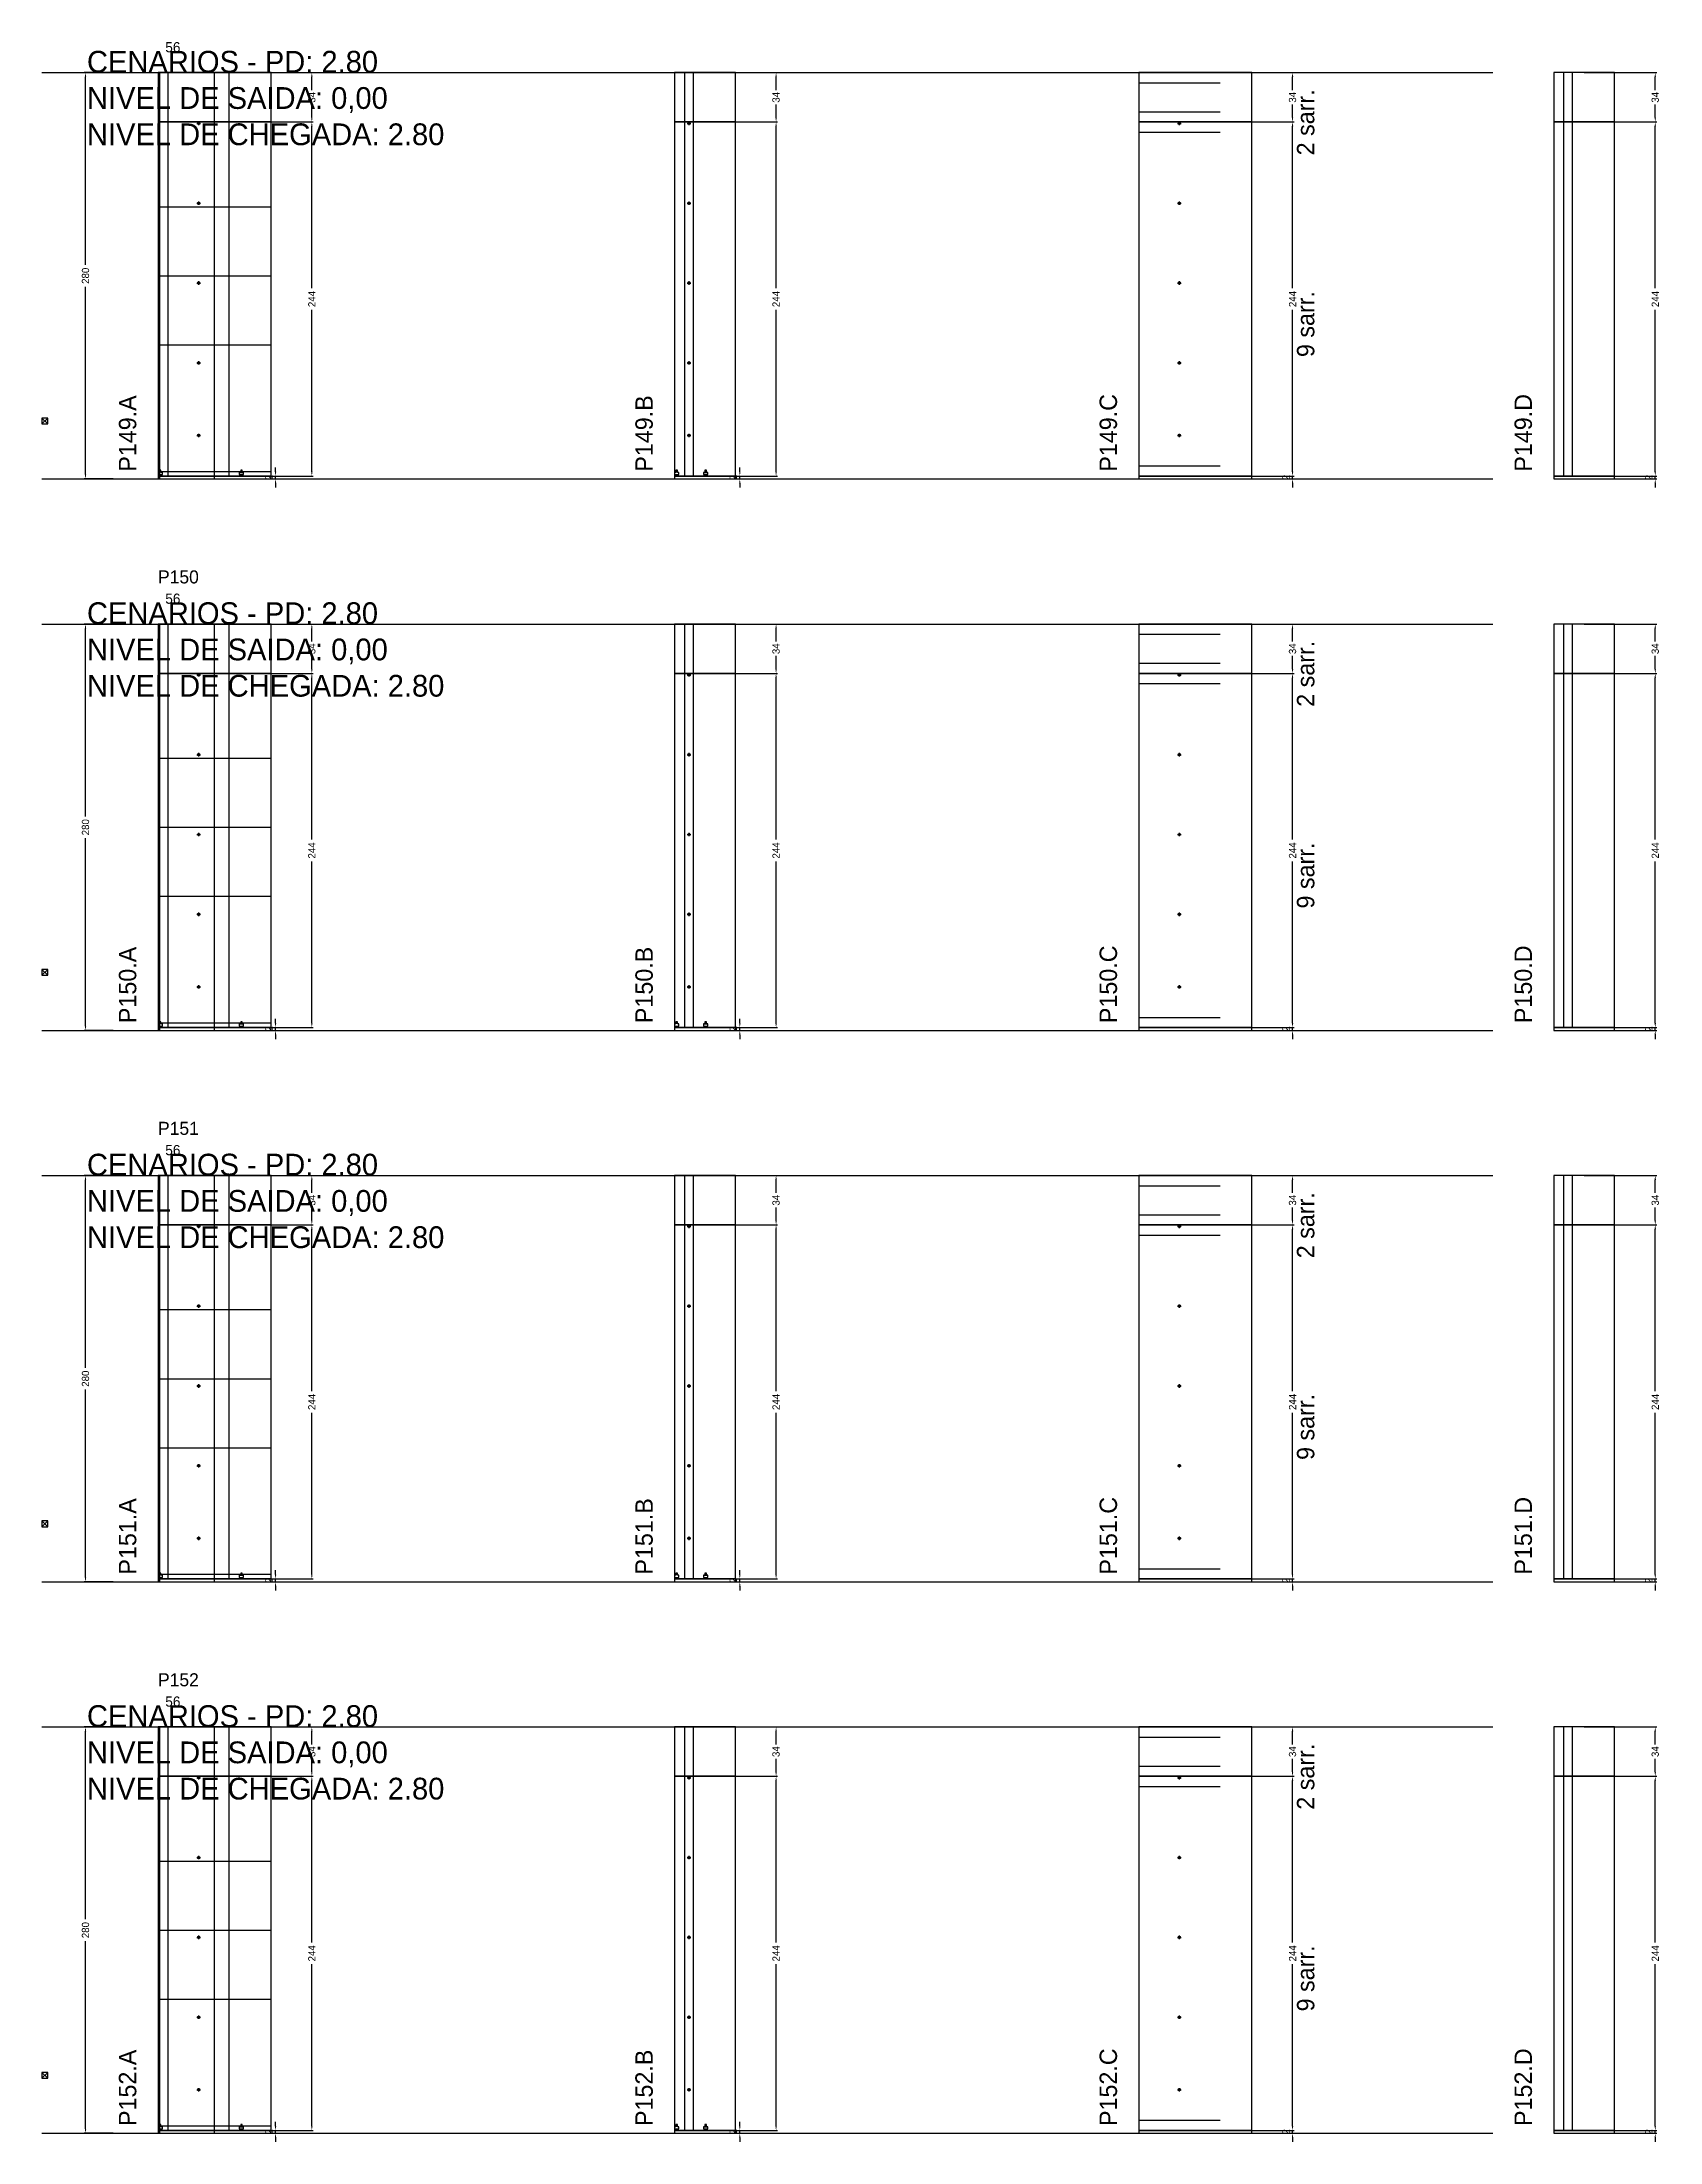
# Model space of a CAD drawing. Header units: centimetres. Extents: x -10500 to 4121, y -45226 to 295.
# Drawn here: x -7000 to -5885, y -38006 to -36559 of the extents above; entities that cross this region are included whole.
import ezdxf

# ---------------------------------------------------------------- set-up
doc = ezdxf.new("R2010")
doc.units = ezdxf.units.CM
doc.linetypes.add('DASHED', pattern=[2, -2])
for name, color, linetype in [('CHAPA', 140, 'Continuous'), ('COTA', 241, 'Continuous'), ('COTAS FURACAO', 16, 'Continuous'), ('Madeira', 30, 'Continuous'), ('MEIO_PONT', 160, 'Continuous'), ('NOMENCLATURA', 7, 'Continuous'), ('Nível', 160, 'Continuous'), ('Painéis', 200, 'Continuous'), ('Perfil Metálico', 150, 'Continuous'), ('SARR_2.2x7', 40, 'Continuous'), ('SARRAFO DE PRESSAO', 200, 'Continuous'), ('texto', 7, 'Continuous'), ('TEXTO_GERAL', 7, 'Continuous')]:
    doc.layers.add(name, color=color, linetype=linetype)
doc.dimstyles.new('PAINEL-NOVA', dxfattribs={"dimtxt": 5, "dimasz": 3, "dimexe": 1, "dimexo": 1, "dimgap": 1, "dimtad": 1, "dimcen": 2.5, "dimazin": 3, "dimtfac": 1, "dimtmove": 0, "dimatfit": 3})

# ---------------------------------------------------------------- blocks, each defined once
blk = doc.blocks.new('_CLOSEDFILLED')
at = {"color": 0, "linetype": 'BYBLOCK'}
blk.add_solid([(-1, 0.16), (0, 0), (-1, -0.16)], dxfattribs=at)
blk = doc.blocks.new('*D2497')
for p, q in [((-6951, -36580), (-6971, -36580)), ((-6970, -36712.5), (-6970, -36583)), ((-6970, -36857), (-6970, -36727.5)), ((-6951, -36860), (-6971, -36860))]:
    blk.add_line(p, q)
at = {"layer": 'Defpoints'}
for p in [(-6950, -36580), (-6970, -36860), (-6950, -36860)]:
    blk.add_point(p, dxfattribs=at)
at = {"layer": 'COTA', "xscale": 3, "yscale": 3}
for p, rotation in [((-6970, -36580), 90), ((-6970, -36860), 270)]:
    blk.add_blockref('_CLOSEDFILLED', p, dxfattribs=dict(at, rotation=rotation))
at = {"layer": 'COTA', "insert": (-6970, -36720), "char_height": 5, "attachment_point": 5, "rotation": 90}
blk.add_mtext('280', dxfattribs=at)
blk = doc.blocks.new('MULDURA')
at = {"layer": 'Paineis'}
for p, q in [((0, 0), (4, 4)), ((4, 0), (0, 4))]:
    blk.add_line(p, q, dxfattribs=at)
blk.add_lwpolyline([(0, 0), (4, 0), (4, 4), (0, 4)], close=True, dxfattribs=at)
blk = doc.blocks.new('*D2499')
for p, q in [((-6863, -36614), (-6813, -36614)), ((-6814, -36728.5), (-6814, -36617)), ((-6814, -36855), (-6814, -36743.5)), ((-6863, -36858), (-6813, -36858))]:
    blk.add_line(p, q)
at = {"layer": 'Defpoints'}
for p in [(-6864, -36614), (-6864, -36858), (-6814, -36858)]:
    blk.add_point(p, dxfattribs=at)
at = {"layer": 'COTA', "xscale": 3, "yscale": 3}
for p, rotation in [((-6814, -36614), 90), ((-6814, -36858), 270)]:
    blk.add_blockref('_CLOSEDFILLED', p, dxfattribs=dict(at, rotation=rotation))
at = {"layer": 'COTA', "insert": (-6814, -36736), "char_height": 5, "attachment_point": 5, "rotation": 90}
blk.add_mtext('244', dxfattribs=at)
blk = doc.blocks.new('*D2500')
for p, q in [((-6863, -36580), (-6813, -36580)), ((-6814, -36592), (-6814, -36583)), ((-6814, -36611), (-6814, -36602)), ((-6863, -36614), (-6813, -36614))]:
    blk.add_line(p, q)
at = {"layer": 'Defpoints'}
for p in [(-6864, -36580), (-6864, -36614), (-6814, -36614)]:
    blk.add_point(p, dxfattribs=at)
at = {"layer": 'COTA', "xscale": 3, "yscale": 3}
for p, rotation in [((-6814, -36580), 90), ((-6814, -36614), 270)]:
    blk.add_blockref('_CLOSEDFILLED', p, dxfattribs=dict(at, rotation=rotation))
at = {"layer": 'COTA', "insert": (-6814, -36597), "char_height": 5, "attachment_point": 5, "rotation": 90}
blk.add_mtext('34', dxfattribs=at)
blk = doc.blocks.new('SLIPTEE')
at = {"layer": 'Paineis'}
blk.add_lwpolyline([(0, 0), (3, 0), (3, 1.5), (2, 1.5), (2, 3), (1, 3), (1, 1.5), (0, 1.5)], close=True, dxfattribs=at)
blk = doc.blocks.new('SLIPTDD')
at = {"layer": 'Paineis'}
blk.add_line((0, 1.5), (3, 1.5), dxfattribs=at)
blk.add_lwpolyline([(0, 0), (3, 0), (3, 1.5), (2, 1.5), (2, 3), (1, 3), (1, 1.5), (0, 1.5)], close=True, dxfattribs=at)
blk = doc.blocks.new('furacao')
at = {"layer": 'COTAS FURACAO'}
for p, q in [((-1.2, 0), (1.2, 0)), ((0, -1.2), (0, 1.2))]:
    blk.add_line(p, q, dxfattribs=at)
blk.add_circle((0, 0), 0.8, dxfattribs=at)
blk = doc.blocks.new('*D2502')
for p, q in [((-6543, -36614), (-6493, -36614)), ((-6494, -36728.5), (-6494, -36617)), ((-6494, -36855), (-6494, -36743.5)), ((-6543, -36858), (-6493, -36858))]:
    blk.add_line(p, q)
at = {"layer": 'Defpoints'}
for p in [(-6544, -36614), (-6544, -36858), (-6494, -36858)]:
    blk.add_point(p, dxfattribs=at)
at = {"layer": 'COTA', "xscale": 3, "yscale": 3}
for p, rotation in [((-6494, -36614), 90), ((-6494, -36858), 270)]:
    blk.add_blockref('_CLOSEDFILLED', p, dxfattribs=dict(at, rotation=rotation))
at = {"layer": 'COTA', "insert": (-6494, -36736), "char_height": 5, "attachment_point": 5, "rotation": 90}
blk.add_mtext('244', dxfattribs=at)
blk = doc.blocks.new('*D2503')
for p, q in [((-6543, -36580), (-6493, -36580)), ((-6494, -36592), (-6494, -36583)), ((-6494, -36611), (-6494, -36602)), ((-6543, -36614), (-6493, -36614))]:
    blk.add_line(p, q)
at = {"layer": 'Defpoints'}
for p in [(-6544, -36580), (-6544, -36614), (-6494, -36614)]:
    blk.add_point(p, dxfattribs=at)
at = {"layer": 'COTA', "xscale": 3, "yscale": 3}
for p, rotation in [((-6494, -36580), 90), ((-6494, -36614), 270)]:
    blk.add_blockref('_CLOSEDFILLED', p, dxfattribs=dict(at, rotation=rotation))
at = {"layer": 'COTA', "insert": (-6494, -36597), "char_height": 5, "attachment_point": 5, "rotation": 90}
blk.add_mtext('34', dxfattribs=at)
blk = doc.blocks.new('*D2505')
for p, q in [((-6187, -36614), (-6137, -36614)), ((-6138, -36728.5), (-6138, -36617)), ((-6138, -36855), (-6138, -36743.5)), ((-6187, -36858), (-6137, -36858))]:
    blk.add_line(p, q)
at = {"layer": 'Defpoints'}
for p in [(-6188, -36614), (-6188, -36858), (-6138, -36858)]:
    blk.add_point(p, dxfattribs=at)
at = {"layer": 'COTA', "xscale": 3, "yscale": 3}
for p, rotation in [((-6138, -36614), 90), ((-6138, -36858), 270)]:
    blk.add_blockref('_CLOSEDFILLED', p, dxfattribs=dict(at, rotation=rotation))
at = {"layer": 'COTA', "insert": (-6138, -36736), "char_height": 5, "attachment_point": 5, "rotation": 90}
blk.add_mtext('244', dxfattribs=at)
blk = doc.blocks.new('*D2506')
for p, q in [((-6187, -36580), (-6137, -36580)), ((-6138, -36592), (-6138, -36583)), ((-6138, -36611), (-6138, -36602)), ((-6187, -36614), (-6137, -36614))]:
    blk.add_line(p, q)
at = {"layer": 'Defpoints'}
for p in [(-6188, -36580), (-6188, -36614), (-6138, -36614)]:
    blk.add_point(p, dxfattribs=at)
at = {"layer": 'COTA', "xscale": 3, "yscale": 3}
for p, rotation in [((-6138, -36580), 90), ((-6138, -36614), 270)]:
    blk.add_blockref('_CLOSEDFILLED', p, dxfattribs=dict(at, rotation=rotation))
at = {"layer": 'COTA', "insert": (-6138, -36597), "char_height": 5, "attachment_point": 5, "rotation": 90}
blk.add_mtext('34', dxfattribs=at)
blk = doc.blocks.new('*D2508')
for p, q in [((-5937, -36614), (-5887, -36614)), ((-5888, -36728.5), (-5888, -36617)), ((-5888, -36855), (-5888, -36743.5)), ((-5937, -36858), (-5887, -36858))]:
    blk.add_line(p, q)
at = {"layer": 'Defpoints'}
for p in [(-5938, -36614), (-5938, -36858), (-5888, -36858)]:
    blk.add_point(p, dxfattribs=at)
at = {"layer": 'COTA', "xscale": 3, "yscale": 3}
for p, rotation in [((-5888, -36614), 90), ((-5888, -36858), 270)]:
    blk.add_blockref('_CLOSEDFILLED', p, dxfattribs=dict(at, rotation=rotation))
at = {"layer": 'COTA', "insert": (-5888, -36736), "char_height": 5, "attachment_point": 5, "rotation": 90}
blk.add_mtext('244', dxfattribs=at)
blk = doc.blocks.new('*D2509')
for p, q in [((-5937, -36580), (-5887, -36580)), ((-5888, -36592), (-5888, -36583)), ((-5888, -36611), (-5888, -36602)), ((-5937, -36614), (-5887, -36614))]:
    blk.add_line(p, q)
at = {"layer": 'Defpoints'}
for p in [(-5938, -36580), (-5938, -36614), (-5888, -36614)]:
    blk.add_point(p, dxfattribs=at)
at = {"layer": 'COTA', "xscale": 3, "yscale": 3}
for p, rotation in [((-5888, -36580), 90), ((-5888, -36614), 270)]:
    blk.add_blockref('_CLOSEDFILLED', p, dxfattribs=dict(at, rotation=rotation))
at = {"layer": 'COTA', "insert": (-5888, -36597), "char_height": 5, "attachment_point": 5, "rotation": 90}
blk.add_mtext('34', dxfattribs=at)
blk = doc.blocks.new('*D2523')
for p, q in [((-6951, -36960), (-6971, -36960)), ((-6970, -37092.5), (-6970, -36963)), ((-6970, -37237), (-6970, -37107.5)), ((-6951, -37240), (-6971, -37240))]:
    blk.add_line(p, q)
at = {"layer": 'Defpoints'}
for p in [(-6950, -36960), (-6970, -37240), (-6950, -37240)]:
    blk.add_point(p, dxfattribs=at)
at = {"layer": 'COTA', "xscale": 3, "yscale": 3}
for p, rotation in [((-6970, -36960), 90), ((-6970, -37240), 270)]:
    blk.add_blockref('_CLOSEDFILLED', p, dxfattribs=dict(at, rotation=rotation))
at = {"layer": 'COTA', "insert": (-6970, -37100), "char_height": 5, "attachment_point": 5, "rotation": 90}
blk.add_mtext('280', dxfattribs=at)
blk = doc.blocks.new('*D2525')
for p, q in [((-6863, -36994), (-6813, -36994)), ((-6814, -37108.5), (-6814, -36997)), ((-6814, -37235), (-6814, -37123.5)), ((-6863, -37238), (-6813, -37238))]:
    blk.add_line(p, q)
at = {"layer": 'Defpoints'}
for p in [(-6864, -36994), (-6864, -37238), (-6814, -37238)]:
    blk.add_point(p, dxfattribs=at)
at = {"layer": 'COTA', "xscale": 3, "yscale": 3}
for p, rotation in [((-6814, -36994), 90), ((-6814, -37238), 270)]:
    blk.add_blockref('_CLOSEDFILLED', p, dxfattribs=dict(at, rotation=rotation))
at = {"layer": 'COTA', "insert": (-6814, -37116), "char_height": 5, "attachment_point": 5, "rotation": 90}
blk.add_mtext('244', dxfattribs=at)
blk = doc.blocks.new('*D2526')
for p, q in [((-6863, -36960), (-6813, -36960)), ((-6814, -36972), (-6814, -36963)), ((-6814, -36991), (-6814, -36982)), ((-6863, -36994), (-6813, -36994))]:
    blk.add_line(p, q)
at = {"layer": 'Defpoints'}
for p in [(-6864, -36960), (-6864, -36994), (-6814, -36994)]:
    blk.add_point(p, dxfattribs=at)
at = {"layer": 'COTA', "xscale": 3, "yscale": 3}
for p, rotation in [((-6814, -36960), 90), ((-6814, -36994), 270)]:
    blk.add_blockref('_CLOSEDFILLED', p, dxfattribs=dict(at, rotation=rotation))
at = {"layer": 'COTA', "insert": (-6814, -36977), "char_height": 5, "attachment_point": 5, "rotation": 90}
blk.add_mtext('34', dxfattribs=at)
blk = doc.blocks.new('*D2528')
for p, q in [((-6543, -36994), (-6493, -36994)), ((-6494, -37108.5), (-6494, -36997)), ((-6494, -37235), (-6494, -37123.5)), ((-6543, -37238), (-6493, -37238))]:
    blk.add_line(p, q)
at = {"layer": 'Defpoints'}
for p in [(-6544, -36994), (-6544, -37238), (-6494, -37238)]:
    blk.add_point(p, dxfattribs=at)
at = {"layer": 'COTA', "xscale": 3, "yscale": 3}
for p, rotation in [((-6494, -36994), 90), ((-6494, -37238), 270)]:
    blk.add_blockref('_CLOSEDFILLED', p, dxfattribs=dict(at, rotation=rotation))
at = {"layer": 'COTA', "insert": (-6494, -37116), "char_height": 5, "attachment_point": 5, "rotation": 90}
blk.add_mtext('244', dxfattribs=at)
blk = doc.blocks.new('*D2529')
for p, q in [((-6543, -36960), (-6493, -36960)), ((-6494, -36972), (-6494, -36963)), ((-6494, -36991), (-6494, -36982)), ((-6543, -36994), (-6493, -36994))]:
    blk.add_line(p, q)
at = {"layer": 'Defpoints'}
for p in [(-6544, -36960), (-6544, -36994), (-6494, -36994)]:
    blk.add_point(p, dxfattribs=at)
at = {"layer": 'COTA', "xscale": 3, "yscale": 3}
for p, rotation in [((-6494, -36960), 90), ((-6494, -36994), 270)]:
    blk.add_blockref('_CLOSEDFILLED', p, dxfattribs=dict(at, rotation=rotation))
at = {"layer": 'COTA', "insert": (-6494, -36977), "char_height": 5, "attachment_point": 5, "rotation": 90}
blk.add_mtext('34', dxfattribs=at)
blk = doc.blocks.new('*D2531')
for p, q in [((-6187, -36994), (-6137, -36994)), ((-6138, -37108.5), (-6138, -36997)), ((-6138, -37235), (-6138, -37123.5)), ((-6187, -37238), (-6137, -37238))]:
    blk.add_line(p, q)
at = {"layer": 'Defpoints'}
for p in [(-6188, -36994), (-6188, -37238), (-6138, -37238)]:
    blk.add_point(p, dxfattribs=at)
at = {"layer": 'COTA', "xscale": 3, "yscale": 3}
for p, rotation in [((-6138, -36994), 90), ((-6138, -37238), 270)]:
    blk.add_blockref('_CLOSEDFILLED', p, dxfattribs=dict(at, rotation=rotation))
at = {"layer": 'COTA', "insert": (-6138, -37116), "char_height": 5, "attachment_point": 5, "rotation": 90}
blk.add_mtext('244', dxfattribs=at)
blk = doc.blocks.new('*D2532')
for p, q in [((-6187, -36960), (-6137, -36960)), ((-6138, -36972), (-6138, -36963)), ((-6138, -36991), (-6138, -36982)), ((-6187, -36994), (-6137, -36994))]:
    blk.add_line(p, q)
at = {"layer": 'Defpoints'}
for p in [(-6188, -36960), (-6188, -36994), (-6138, -36994)]:
    blk.add_point(p, dxfattribs=at)
at = {"layer": 'COTA', "xscale": 3, "yscale": 3}
for p, rotation in [((-6138, -36960), 90), ((-6138, -36994), 270)]:
    blk.add_blockref('_CLOSEDFILLED', p, dxfattribs=dict(at, rotation=rotation))
at = {"layer": 'COTA', "insert": (-6138, -36977), "char_height": 5, "attachment_point": 5, "rotation": 90}
blk.add_mtext('34', dxfattribs=at)
blk = doc.blocks.new('*D2534')
for p, q in [((-5937, -36994), (-5887, -36994)), ((-5888, -37108.5), (-5888, -36997)), ((-5888, -37235), (-5888, -37123.5)), ((-5937, -37238), (-5887, -37238))]:
    blk.add_line(p, q)
at = {"layer": 'Defpoints'}
for p in [(-5938, -36994), (-5938, -37238), (-5888, -37238)]:
    blk.add_point(p, dxfattribs=at)
at = {"layer": 'COTA', "xscale": 3, "yscale": 3}
for p, rotation in [((-5888, -36994), 90), ((-5888, -37238), 270)]:
    blk.add_blockref('_CLOSEDFILLED', p, dxfattribs=dict(at, rotation=rotation))
at = {"layer": 'COTA', "insert": (-5888, -37116), "char_height": 5, "attachment_point": 5, "rotation": 90}
blk.add_mtext('244', dxfattribs=at)
blk = doc.blocks.new('*D2535')
for p, q in [((-5937, -36960), (-5887, -36960)), ((-5888, -36972), (-5888, -36963)), ((-5888, -36991), (-5888, -36982)), ((-5937, -36994), (-5887, -36994))]:
    blk.add_line(p, q)
at = {"layer": 'Defpoints'}
for p in [(-5938, -36960), (-5938, -36994), (-5888, -36994)]:
    blk.add_point(p, dxfattribs=at)
at = {"layer": 'COTA', "xscale": 3, "yscale": 3}
for p, rotation in [((-5888, -36960), 90), ((-5888, -36994), 270)]:
    blk.add_blockref('_CLOSEDFILLED', p, dxfattribs=dict(at, rotation=rotation))
at = {"layer": 'COTA', "insert": (-5888, -36977), "char_height": 5, "attachment_point": 5, "rotation": 90}
blk.add_mtext('34', dxfattribs=at)
blk = doc.blocks.new('*D2549')
for p, q in [((-6951, -37340), (-6971, -37340)), ((-6970, -37472.5), (-6970, -37343)), ((-6970, -37617), (-6970, -37487.5)), ((-6951, -37620), (-6971, -37620))]:
    blk.add_line(p, q)
at = {"layer": 'Defpoints'}
for p in [(-6950, -37340), (-6970, -37620), (-6950, -37620)]:
    blk.add_point(p, dxfattribs=at)
at = {"layer": 'COTA', "xscale": 3, "yscale": 3}
for p, rotation in [((-6970, -37340), 90), ((-6970, -37620), 270)]:
    blk.add_blockref('_CLOSEDFILLED', p, dxfattribs=dict(at, rotation=rotation))
at = {"layer": 'COTA', "insert": (-6970, -37480), "char_height": 5, "attachment_point": 5, "rotation": 90}
blk.add_mtext('280', dxfattribs=at)
blk = doc.blocks.new('*D2551')
for p, q in [((-6863, -37374), (-6813, -37374)), ((-6814, -37488.5), (-6814, -37377)), ((-6814, -37615), (-6814, -37503.5)), ((-6863, -37618), (-6813, -37618))]:
    blk.add_line(p, q)
at = {"layer": 'Defpoints'}
for p in [(-6864, -37374), (-6864, -37618), (-6814, -37618)]:
    blk.add_point(p, dxfattribs=at)
at = {"layer": 'COTA', "xscale": 3, "yscale": 3}
for p, rotation in [((-6814, -37374), 90), ((-6814, -37618), 270)]:
    blk.add_blockref('_CLOSEDFILLED', p, dxfattribs=dict(at, rotation=rotation))
at = {"layer": 'COTA', "insert": (-6814, -37496), "char_height": 5, "attachment_point": 5, "rotation": 90}
blk.add_mtext('244', dxfattribs=at)
blk = doc.blocks.new('*D2552')
for p, q in [((-6863, -37340), (-6813, -37340)), ((-6814, -37352), (-6814, -37343)), ((-6814, -37371), (-6814, -37362)), ((-6863, -37374), (-6813, -37374))]:
    blk.add_line(p, q)
at = {"layer": 'Defpoints'}
for p in [(-6864, -37340), (-6864, -37374), (-6814, -37374)]:
    blk.add_point(p, dxfattribs=at)
at = {"layer": 'COTA', "xscale": 3, "yscale": 3}
for p, rotation in [((-6814, -37340), 90), ((-6814, -37374), 270)]:
    blk.add_blockref('_CLOSEDFILLED', p, dxfattribs=dict(at, rotation=rotation))
at = {"layer": 'COTA', "insert": (-6814, -37357), "char_height": 5, "attachment_point": 5, "rotation": 90}
blk.add_mtext('34', dxfattribs=at)
blk = doc.blocks.new('*D2554')
for p, q in [((-6543, -37374), (-6493, -37374)), ((-6494, -37488.5), (-6494, -37377)), ((-6494, -37615), (-6494, -37503.5)), ((-6543, -37618), (-6493, -37618))]:
    blk.add_line(p, q)
at = {"layer": 'Defpoints'}
for p in [(-6544, -37374), (-6544, -37618), (-6494, -37618)]:
    blk.add_point(p, dxfattribs=at)
at = {"layer": 'COTA', "xscale": 3, "yscale": 3}
for p, rotation in [((-6494, -37374), 90), ((-6494, -37618), 270)]:
    blk.add_blockref('_CLOSEDFILLED', p, dxfattribs=dict(at, rotation=rotation))
at = {"layer": 'COTA', "insert": (-6494, -37496), "char_height": 5, "attachment_point": 5, "rotation": 90}
blk.add_mtext('244', dxfattribs=at)
blk = doc.blocks.new('*D2555')
for p, q in [((-6543, -37340), (-6493, -37340)), ((-6494, -37352), (-6494, -37343)), ((-6494, -37371), (-6494, -37362)), ((-6543, -37374), (-6493, -37374))]:
    blk.add_line(p, q)
at = {"layer": 'Defpoints'}
for p in [(-6544, -37340), (-6544, -37374), (-6494, -37374)]:
    blk.add_point(p, dxfattribs=at)
at = {"layer": 'COTA', "xscale": 3, "yscale": 3}
for p, rotation in [((-6494, -37340), 90), ((-6494, -37374), 270)]:
    blk.add_blockref('_CLOSEDFILLED', p, dxfattribs=dict(at, rotation=rotation))
at = {"layer": 'COTA', "insert": (-6494, -37357), "char_height": 5, "attachment_point": 5, "rotation": 90}
blk.add_mtext('34', dxfattribs=at)
blk = doc.blocks.new('*D2557')
for p, q in [((-6187, -37374), (-6137, -37374)), ((-6138, -37488.5), (-6138, -37377)), ((-6138, -37615), (-6138, -37503.5)), ((-6187, -37618), (-6137, -37618))]:
    blk.add_line(p, q)
at = {"layer": 'Defpoints'}
for p in [(-6188, -37374), (-6188, -37618), (-6138, -37618)]:
    blk.add_point(p, dxfattribs=at)
at = {"layer": 'COTA', "xscale": 3, "yscale": 3}
for p, rotation in [((-6138, -37374), 90), ((-6138, -37618), 270)]:
    blk.add_blockref('_CLOSEDFILLED', p, dxfattribs=dict(at, rotation=rotation))
at = {"layer": 'COTA', "insert": (-6138, -37496), "char_height": 5, "attachment_point": 5, "rotation": 90}
blk.add_mtext('244', dxfattribs=at)
blk = doc.blocks.new('*D2558')
for p, q in [((-6187, -37340), (-6137, -37340)), ((-6138, -37352), (-6138, -37343)), ((-6138, -37371), (-6138, -37362)), ((-6187, -37374), (-6137, -37374))]:
    blk.add_line(p, q)
at = {"layer": 'Defpoints'}
for p in [(-6188, -37340), (-6188, -37374), (-6138, -37374)]:
    blk.add_point(p, dxfattribs=at)
at = {"layer": 'COTA', "xscale": 3, "yscale": 3}
for p, rotation in [((-6138, -37340), 90), ((-6138, -37374), 270)]:
    blk.add_blockref('_CLOSEDFILLED', p, dxfattribs=dict(at, rotation=rotation))
at = {"layer": 'COTA', "insert": (-6138, -37357), "char_height": 5, "attachment_point": 5, "rotation": 90}
blk.add_mtext('34', dxfattribs=at)
blk = doc.blocks.new('*D2560')
for p, q in [((-5937, -37374), (-5887, -37374)), ((-5888, -37488.5), (-5888, -37377)), ((-5888, -37615), (-5888, -37503.5)), ((-5937, -37618), (-5887, -37618))]:
    blk.add_line(p, q)
at = {"layer": 'Defpoints'}
for p in [(-5938, -37374), (-5938, -37618), (-5888, -37618)]:
    blk.add_point(p, dxfattribs=at)
at = {"layer": 'COTA', "xscale": 3, "yscale": 3}
for p, rotation in [((-5888, -37374), 90), ((-5888, -37618), 270)]:
    blk.add_blockref('_CLOSEDFILLED', p, dxfattribs=dict(at, rotation=rotation))
at = {"layer": 'COTA', "insert": (-5888, -37496), "char_height": 5, "attachment_point": 5, "rotation": 90}
blk.add_mtext('244', dxfattribs=at)
blk = doc.blocks.new('*D2561')
for p, q in [((-5937, -37340), (-5887, -37340)), ((-5888, -37352), (-5888, -37343)), ((-5888, -37371), (-5888, -37362)), ((-5937, -37374), (-5887, -37374))]:
    blk.add_line(p, q)
at = {"layer": 'Defpoints'}
for p in [(-5938, -37340), (-5938, -37374), (-5888, -37374)]:
    blk.add_point(p, dxfattribs=at)
at = {"layer": 'COTA', "xscale": 3, "yscale": 3}
for p, rotation in [((-5888, -37340), 90), ((-5888, -37374), 270)]:
    blk.add_blockref('_CLOSEDFILLED', p, dxfattribs=dict(at, rotation=rotation))
at = {"layer": 'COTA', "insert": (-5888, -37357), "char_height": 5, "attachment_point": 5, "rotation": 90}
blk.add_mtext('34', dxfattribs=at)
blk = doc.blocks.new('*D2575')
for p, q in [((-6951, -37720), (-6971, -37720)), ((-6970, -37852.5), (-6970, -37723)), ((-6970, -37997), (-6970, -37867.5)), ((-6951, -38000), (-6971, -38000))]:
    blk.add_line(p, q)
at = {"layer": 'Defpoints'}
for p in [(-6950, -37720), (-6970, -38000), (-6950, -38000)]:
    blk.add_point(p, dxfattribs=at)
at = {"layer": 'COTA', "xscale": 3, "yscale": 3}
for p, rotation in [((-6970, -37720), 90), ((-6970, -38000), 270)]:
    blk.add_blockref('_CLOSEDFILLED', p, dxfattribs=dict(at, rotation=rotation))
at = {"layer": 'COTA', "insert": (-6970, -37860), "char_height": 5, "attachment_point": 5, "rotation": 90}
blk.add_mtext('280', dxfattribs=at)
blk = doc.blocks.new('*D2577')
for p, q in [((-6863, -37754), (-6813, -37754)), ((-6814, -37868.5), (-6814, -37757)), ((-6814, -37995), (-6814, -37883.5)), ((-6863, -37998), (-6813, -37998))]:
    blk.add_line(p, q)
at = {"layer": 'Defpoints'}
for p in [(-6864, -37754), (-6864, -37998), (-6814, -37998)]:
    blk.add_point(p, dxfattribs=at)
at = {"layer": 'COTA', "xscale": 3, "yscale": 3}
for p, rotation in [((-6814, -37754), 90), ((-6814, -37998), 270)]:
    blk.add_blockref('_CLOSEDFILLED', p, dxfattribs=dict(at, rotation=rotation))
at = {"layer": 'COTA', "insert": (-6814, -37876), "char_height": 5, "attachment_point": 5, "rotation": 90}
blk.add_mtext('244', dxfattribs=at)
blk = doc.blocks.new('*D2578')
for p, q in [((-6863, -37720), (-6813, -37720)), ((-6814, -37732), (-6814, -37723)), ((-6863, -37754), (-6813, -37754)), ((-6814, -37751), (-6814, -37742))]:
    blk.add_line(p, q)
at = {"layer": 'Defpoints'}
for p in [(-6864, -37720), (-6864, -37754), (-6814, -37754)]:
    blk.add_point(p, dxfattribs=at)
at = {"layer": 'COTA', "xscale": 3, "yscale": 3}
for p, rotation in [((-6814, -37720), 90), ((-6814, -37754), 270)]:
    blk.add_blockref('_CLOSEDFILLED', p, dxfattribs=dict(at, rotation=rotation))
at = {"layer": 'COTA', "insert": (-6814, -37737), "char_height": 5, "attachment_point": 5, "rotation": 90}
blk.add_mtext('34', dxfattribs=at)
blk = doc.blocks.new('*D2580')
for p, q in [((-6543, -37754), (-6493, -37754)), ((-6494, -37868.5), (-6494, -37757)), ((-6494, -37995), (-6494, -37883.5)), ((-6543, -37998), (-6493, -37998))]:
    blk.add_line(p, q)
at = {"layer": 'Defpoints'}
for p in [(-6544, -37754), (-6544, -37998), (-6494, -37998)]:
    blk.add_point(p, dxfattribs=at)
at = {"layer": 'COTA', "xscale": 3, "yscale": 3}
for p, rotation in [((-6494, -37754), 90), ((-6494, -37998), 270)]:
    blk.add_blockref('_CLOSEDFILLED', p, dxfattribs=dict(at, rotation=rotation))
at = {"layer": 'COTA', "insert": (-6494, -37876), "char_height": 5, "attachment_point": 5, "rotation": 90}
blk.add_mtext('244', dxfattribs=at)
blk = doc.blocks.new('*D2581')
for p, q in [((-6543, -37720), (-6493, -37720)), ((-6494, -37732), (-6494, -37723)), ((-6543, -37754), (-6493, -37754)), ((-6494, -37751), (-6494, -37742))]:
    blk.add_line(p, q)
at = {"layer": 'Defpoints'}
for p in [(-6544, -37720), (-6544, -37754), (-6494, -37754)]:
    blk.add_point(p, dxfattribs=at)
at = {"layer": 'COTA', "xscale": 3, "yscale": 3}
for p, rotation in [((-6494, -37720), 90), ((-6494, -37754), 270)]:
    blk.add_blockref('_CLOSEDFILLED', p, dxfattribs=dict(at, rotation=rotation))
at = {"layer": 'COTA', "insert": (-6494, -37737), "char_height": 5, "attachment_point": 5, "rotation": 90}
blk.add_mtext('34', dxfattribs=at)
blk = doc.blocks.new('*D2583')
for p, q in [((-6187, -37754), (-6137, -37754)), ((-6138, -37868.5), (-6138, -37757)), ((-6138, -37995), (-6138, -37883.5)), ((-6187, -37998), (-6137, -37998))]:
    blk.add_line(p, q)
at = {"layer": 'Defpoints'}
for p in [(-6188, -37754), (-6188, -37998), (-6138, -37998)]:
    blk.add_point(p, dxfattribs=at)
at = {"layer": 'COTA', "xscale": 3, "yscale": 3}
for p, rotation in [((-6138, -37754), 90), ((-6138, -37998), 270)]:
    blk.add_blockref('_CLOSEDFILLED', p, dxfattribs=dict(at, rotation=rotation))
at = {"layer": 'COTA', "insert": (-6138, -37876), "char_height": 5, "attachment_point": 5, "rotation": 90}
blk.add_mtext('244', dxfattribs=at)
blk = doc.blocks.new('*D2584')
for p, q in [((-6187, -37720), (-6137, -37720)), ((-6138, -37732), (-6138, -37723)), ((-6187, -37754), (-6137, -37754)), ((-6138, -37751), (-6138, -37742))]:
    blk.add_line(p, q)
at = {"layer": 'Defpoints'}
for p in [(-6188, -37720), (-6188, -37754), (-6138, -37754)]:
    blk.add_point(p, dxfattribs=at)
at = {"layer": 'COTA', "xscale": 3, "yscale": 3}
for p, rotation in [((-6138, -37720), 90), ((-6138, -37754), 270)]:
    blk.add_blockref('_CLOSEDFILLED', p, dxfattribs=dict(at, rotation=rotation))
at = {"layer": 'COTA', "insert": (-6138, -37737), "char_height": 5, "attachment_point": 5, "rotation": 90}
blk.add_mtext('34', dxfattribs=at)
blk = doc.blocks.new('*D2586')
for p, q in [((-5937, -37754), (-5887, -37754)), ((-5888, -37868.5), (-5888, -37757)), ((-5888, -37995), (-5888, -37883.5)), ((-5937, -37998), (-5887, -37998))]:
    blk.add_line(p, q)
at = {"layer": 'Defpoints'}
for p in [(-5938, -37754), (-5938, -37998), (-5888, -37998)]:
    blk.add_point(p, dxfattribs=at)
at = {"layer": 'COTA', "xscale": 3, "yscale": 3}
for p, rotation in [((-5888, -37754), 90), ((-5888, -37998), 270)]:
    blk.add_blockref('_CLOSEDFILLED', p, dxfattribs=dict(at, rotation=rotation))
at = {"layer": 'COTA', "insert": (-5888, -37876), "char_height": 5, "attachment_point": 5, "rotation": 90}
blk.add_mtext('244', dxfattribs=at)
blk = doc.blocks.new('*D2587')
for p, q in [((-5937, -37720), (-5887, -37720)), ((-5888, -37732), (-5888, -37723)), ((-5937, -37754), (-5887, -37754)), ((-5888, -37751), (-5888, -37742))]:
    blk.add_line(p, q)
at = {"layer": 'Defpoints'}
for p in [(-5938, -37720), (-5938, -37754), (-5888, -37754)]:
    blk.add_point(p, dxfattribs=at)
at = {"layer": 'COTA', "xscale": 3, "yscale": 3}
for p, rotation in [((-5888, -37720), 90), ((-5888, -37754), 270)]:
    blk.add_blockref('_CLOSEDFILLED', p, dxfattribs=dict(at, rotation=rotation))
at = {"layer": 'COTA', "insert": (-5888, -37737), "char_height": 5, "attachment_point": 5, "rotation": 90}
blk.add_mtext('34', dxfattribs=at)

msp = doc.modelspace()

# ---------------------------------------------------------------- linework, layer by layer
at = {"layer": 'CHAPA'}
for points in [[(-6920, -36860), (-6918.8, -36860), (-6918.8, -36580), (-6920, -36580)], [(-6920, -37240), (-6918.8, -37240), (-6918.8, -36960), (-6920, -36960)], [(-6920, -37620), (-6918.8, -37620), (-6918.8, -37340), (-6920, -37340)], [(-6920, -38000), (-6918.8, -38000), (-6918.8, -37720), (-6920, -37720)]]:
    msp.add_lwpolyline(points, close=True, dxfattribs=at)
at = {"layer": 'Madeira'}
for points in [[(-6920, -36672.4), (-6842, -36672.4)], [(-6920, -36767.6), (-6842, -36767.6)], [(-6920, -37052.4), (-6842, -37052.4)], [(-6920, -37147.6), (-6842, -37147.6)], [(-6920, -37432.4), (-6842, -37432.4)], [(-6920, -37527.6), (-6842, -37527.6)], [(-6920, -37812.4), (-6842, -37812.4)], [(-6920, -37907.6), (-6842, -37907.6)]]:
    msp.add_lwpolyline(points, dxfattribs=at)
at = {"layer": 'MEIO_PONT'}
for points in [[(-6920, -36720), (-6842, -36720)], [(-6920, -37100), (-6842, -37100)], [(-6920, -37480), (-6842, -37480)], [(-6920, -37860), (-6842, -37860)]]:
    msp.add_lwpolyline(points, dxfattribs=at)
at = {"layer": 'Nível', "linetype": 'DASHED'}
for points in [[(-7000, -36580), (-6000, -36580)], [(-7000, -36860), (-6000, -36860)], [(-7000, -36960), (-6000, -36960)], [(-7000, -37240), (-6000, -37240)], [(-7000, -37340), (-6000, -37340)], [(-7000, -37620), (-6000, -37620)], [(-7000, -37720), (-6000, -37720)], [(-7000, -38000), (-6000, -38000)]]:
    msp.add_lwpolyline(points, dxfattribs=at)
at = {"layer": 'Painéis'}
for points in [[(-6920, -36614), (-6842, -36614), (-6842, -36580), (-6920, -36580)], [(-6920, -36860), (-6842, -36860), (-6842, -36580), (-6920, -36580)], [(-6564, -36614), (-6522, -36614), (-6522, -36580), (-6564, -36580)], [(-6244, -36614), (-6166, -36614), (-6166, -36580), (-6244, -36580)], [(-5958, -36614), (-5916, -36614), (-5916, -36580), (-5958, -36580)], [(-6920, -36858), (-6842, -36858), (-6842, -36614), (-6920, -36614)], [(-6564, -36858), (-6522, -36858), (-6522, -36614), (-6564, -36614)], [(-6244, -36858), (-6166, -36858), (-6166, -36614), (-6244, -36614)], [(-5958, -36858), (-5916, -36858), (-5916, -36614), (-5958, -36614)], [(-6920, -36860), (-6842, -36860), (-6842, -36858), (-6920, -36858)], [(-6564, -36860), (-6522, -36860), (-6522, -36858), (-6564, -36858)], [(-6244, -36860), (-6166, -36860), (-6166, -36858), (-6244, -36858)], [(-5958, -36860), (-5916, -36860), (-5916, -36858), (-5958, -36858)], [(-6920, -36994), (-6842, -36994), (-6842, -36960), (-6920, -36960)], [(-6920, -37240), (-6842, -37240), (-6842, -36960), (-6920, -36960)], [(-6564, -36994), (-6522, -36994), (-6522, -36960), (-6564, -36960)], [(-6244, -36994), (-6166, -36994), (-6166, -36960), (-6244, -36960)], [(-5958, -36994), (-5916, -36994), (-5916, -36960), (-5958, -36960)], [(-6920, -37238), (-6842, -37238), (-6842, -36994), (-6920, -36994)], [(-6564, -37238), (-6522, -37238), (-6522, -36994), (-6564, -36994)], [(-6244, -37238), (-6166, -37238), (-6166, -36994), (-6244, -36994)], [(-5958, -37238), (-5916, -37238), (-5916, -36994), (-5958, -36994)], [(-6920, -37240), (-6842, -37240), (-6842, -37238), (-6920, -37238)], [(-6564, -37240), (-6522, -37240), (-6522, -37238), (-6564, -37238)], [(-6244, -37240), (-6166, -37240), (-6166, -37238), (-6244, -37238)], [(-5958, -37240), (-5916, -37240), (-5916, -37238), (-5958, -37238)], [(-6920, -37374), (-6842, -37374), (-6842, -37340), (-6920, -37340)], [(-6920, -37620), (-6842, -37620), (-6842, -37340), (-6920, -37340)], [(-6564, -37374), (-6522, -37374), (-6522, -37340), (-6564, -37340)], [(-6244, -37374), (-6166, -37374), (-6166, -37340), (-6244, -37340)], [(-5958, -37374), (-5916, -37374), (-5916, -37340), (-5958, -37340)], [(-6920, -37618), (-6842, -37618), (-6842, -37374), (-6920, -37374)], [(-6564, -37618), (-6522, -37618), (-6522, -37374), (-6564, -37374)], [(-6244, -37618), (-6166, -37618), (-6166, -37374), (-6244, -37374)], [(-5958, -37618), (-5916, -37618), (-5916, -37374), (-5958, -37374)], [(-6920, -37620), (-6842, -37620), (-6842, -37618), (-6920, -37618)], [(-6564, -37620), (-6522, -37620), (-6522, -37618), (-6564, -37618)], [(-6244, -37620), (-6166, -37620), (-6166, -37618), (-6244, -37618)], [(-5958, -37620), (-5916, -37620), (-5916, -37618), (-5958, -37618)], [(-6920, -37754), (-6842, -37754), (-6842, -37720), (-6920, -37720)], [(-6920, -38000), (-6842, -38000), (-6842, -37720), (-6920, -37720)], [(-6564, -37754), (-6522, -37754), (-6522, -37720), (-6564, -37720)], [(-6244, -37754), (-6166, -37754), (-6166, -37720), (-6244, -37720)], [(-5958, -37754), (-5916, -37754), (-5916, -37720), (-5958, -37720)], [(-6920, -37998), (-6842, -37998), (-6842, -37754), (-6920, -37754)], [(-6564, -37998), (-6522, -37998), (-6522, -37754), (-6564, -37754)], [(-6244, -37998), (-6166, -37998), (-6166, -37754), (-6244, -37754)], [(-5958, -37998), (-5916, -37998), (-5916, -37754), (-5958, -37754)], [(-6920, -38000), (-6842, -38000), (-6842, -37998), (-6920, -37998)], [(-6564, -38000), (-6522, -38000), (-6522, -37998), (-6564, -37998)], [(-6244, -38000), (-6166, -38000), (-6166, -37998), (-6244, -37998)], [(-5958, -38000), (-5916, -38000), (-5916, -37998), (-5958, -37998)]]:
    msp.add_lwpolyline(points, close=True, dxfattribs=at)
at = {"layer": 'Perfil Metálico'}
for p, q in [((-6881, -36860), (-6881, -36580)), ((-6881, -37240), (-6881, -36960)), ((-6881, -37620), (-6881, -37340)), ((-6881, -38000), (-6881, -37720))]:
    msp.add_line(p, q, dxfattribs=at)
at = {"layer": 'SARR_2.2x7'}
for points in [[(-6913, -36614), (-6913, -36580)], [(-6871, -36614), (-6871, -36580)], [(-6557, -36614), (-6557, -36580)], [(-6551, -36614), (-6551, -36580)], [(-5951, -36614), (-5951, -36580)], [(-5945, -36614), (-5945, -36580)], [(-6244, -36587), (-6188, -36587)], [(-6244, -36607), (-6188, -36607)], [(-6244, -36621), (-6188, -36621)], [(-6244, -36851), (-6188, -36851)], [(-6913, -36994), (-6913, -36960)], [(-6871, -36994), (-6871, -36960)], [(-6557, -36994), (-6557, -36960)], [(-6551, -36994), (-6551, -36960)], [(-6244, -36967), (-6188, -36967)], [(-5951, -36994), (-5951, -36960)], [(-5945, -36994), (-5945, -36960)], [(-6244, -36987), (-6188, -36987)], [(-6244, -37001), (-6188, -37001)], [(-6244, -37231), (-6188, -37231)], [(-6913, -37374), (-6913, -37340)], [(-6871, -37374), (-6871, -37340)], [(-6557, -37374), (-6557, -37340)], [(-6551, -37374), (-6551, -37340)], [(-6244, -37347), (-6188, -37347)], [(-5951, -37374), (-5951, -37340)], [(-5945, -37374), (-5945, -37340)], [(-6244, -37367), (-6188, -37367)], [(-6244, -37381), (-6188, -37381)], [(-6244, -37611), (-6188, -37611)], [(-6913, -37754), (-6913, -37720)], [(-6871, -37754), (-6871, -37720)], [(-6557, -37754), (-6557, -37720)], [(-6551, -37754), (-6551, -37720)], [(-5951, -37754), (-5951, -37720)], [(-5945, -37754), (-5945, -37720)], [(-6244, -37727), (-6188, -37727)], [(-6244, -37747), (-6188, -37747)], [(-6244, -37761), (-6188, -37761)], [(-6244, -37991), (-6188, -37991)]]:
    msp.add_lwpolyline(points, dxfattribs=at)
at = {"layer": 'SARR_2.2x7', "linetype": 'DASHED'}
for points in [[(-6913, -36858), (-6913, -36614)], [(-6871, -36858), (-6871, -36614)], [(-6557, -36858), (-6557, -36614)], [(-6551, -36858), (-6551, -36614)], [(-5951, -36858), (-5951, -36614)], [(-5945, -36858), (-5945, -36614)], [(-6913, -37238), (-6913, -36994)], [(-6871, -37238), (-6871, -36994)], [(-6557, -37238), (-6557, -36994)], [(-6551, -37238), (-6551, -36994)], [(-5951, -37238), (-5951, -36994)], [(-5945, -37238), (-5945, -36994)], [(-6913, -37618), (-6913, -37374)], [(-6871, -37618), (-6871, -37374)], [(-6557, -37618), (-6557, -37374)], [(-6551, -37618), (-6551, -37374)], [(-5951, -37618), (-5951, -37374)], [(-5945, -37618), (-5945, -37374)], [(-6913, -37998), (-6913, -37754)], [(-6871, -37998), (-6871, -37754)], [(-6557, -37998), (-6557, -37754)], [(-6551, -37998), (-6551, -37754)], [(-5951, -37998), (-5951, -37754)], [(-5945, -37998), (-5945, -37754)]]:
    msp.add_lwpolyline(points, dxfattribs=at)
at = {"layer": 'SARRAFO DE PRESSAO'}
for points in [[(-6920, -36860), (-6842, -36860), (-6842, -36855), (-6920, -36855)], [(-6920, -37240), (-6842, -37240), (-6842, -37235), (-6920, -37235)], [(-6920, -37620), (-6842, -37620), (-6842, -37615), (-6920, -37615)], [(-6920, -38000), (-6842, -38000), (-6842, -37995), (-6920, -37995)]]:
    msp.add_lwpolyline(points, close=True, dxfattribs=at)

# ---------------------------------------------------------------- block references
at = {"layer": 'COTA'}
for name, p in [('furacao', (-6892, -36615)), ('furacao', (-6554, -36615)), ('furacao', (-6216, -36615)), ('furacao', (-6892, -36670)), ('furacao', (-6554, -36670)), ('furacao', (-6216, -36670)), ('furacao', (-6892, -36725)), ('furacao', (-6554, -36725)), ('furacao', (-6216, -36725)), ('furacao', (-6892, -36780)), ('furacao', (-6554, -36780)), ('furacao', (-6216, -36780)), ('MULDURA', (-7000, -36822)), ('furacao', (-6892, -36830)), ('furacao', (-6554, -36830)), ('furacao', (-6216, -36830)), ('SLIPTEE', (-6920, -36857)), ('SLIPTDD', (-6864, -36857)), ('SLIPTEE', (-6564, -36857)), ('SLIPTDD', (-6544, -36857)), ('furacao', (-6892, -36995)), ('furacao', (-6554, -36995)), ('furacao', (-6216, -36995)), ('furacao', (-6892, -37050)), ('furacao', (-6554, -37050)), ('furacao', (-6216, -37050)), ('furacao', (-6892, -37105)), ('furacao', (-6554, -37105)), ('furacao', (-6216, -37105)), ('furacao', (-6892, -37160)), ('furacao', (-6554, -37160)), ('furacao', (-6216, -37160)), ('MULDURA', (-7000, -37202)), ('furacao', (-6892, -37210)), ('furacao', (-6554, -37210)), ('furacao', (-6216, -37210)), ('SLIPTEE', (-6920, -37237)), ('SLIPTDD', (-6864, -37237)), ('SLIPTEE', (-6564, -37237)), ('SLIPTDD', (-6544, -37237)), ('furacao', (-6892, -37375)), ('furacao', (-6554, -37375)), ('furacao', (-6216, -37375)), ('furacao', (-6892, -37430)), ('furacao', (-6554, -37430)), ('furacao', (-6216, -37430)), ('furacao', (-6892, -37485)), ('furacao', (-6554, -37485)), ('furacao', (-6216, -37485)), ('furacao', (-6892, -37540)), ('furacao', (-6554, -37540)), ('furacao', (-6216, -37540)), ('MULDURA', (-7000, -37582)), ('furacao', (-6892, -37590)), ('furacao', (-6554, -37590)), ('furacao', (-6216, -37590)), ('SLIPTEE', (-6920, -37617)), ('SLIPTDD', (-6864, -37617)), ('SLIPTEE', (-6564, -37617)), ('SLIPTDD', (-6544, -37617)), ('furacao', (-6892, -37755)), ('furacao', (-6554, -37755)), ('furacao', (-6216, -37755)), ('furacao', (-6892, -37810)), ('furacao', (-6554, -37810)), ('furacao', (-6216, -37810)), ('furacao', (-6892, -37865)), ('furacao', (-6554, -37865)), ('furacao', (-6216, -37865)), ('furacao', (-6892, -37920)), ('furacao', (-6554, -37920)), ('furacao', (-6216, -37920)), ('MULDURA', (-7000, -37962)), ('furacao', (-6892, -37970)), ('furacao', (-6554, -37970)), ('furacao', (-6216, -37970)), ('SLIPTEE', (-6920, -37997)), ('SLIPTDD', (-6864, -37997)), ('SLIPTEE', (-6564, -37997)), ('SLIPTDD', (-6544, -37997))]:
    msp.add_blockref(name, p, dxfattribs=at)

# ---------------------------------------------------------------- texts
at = {"layer": 'NOMENCLATURA'}
for s, p in [('CENARIOS - PD: 2.80', (-6969, -36580)), ('NIVEL DE SAIDA: 0,00', (-6969, -36605)), ('NIVEL DE CHEGADA: 2.80', (-6969, -36630)), ('CENARIOS - PD: 2.80', (-6969, -36960)), ('NIVEL DE SAIDA: 0,00', (-6969, -36985)), ('NIVEL DE CHEGADA: 2.80', (-6969, -37010)), ('CENARIOS - PD: 2.80', (-6969, -37340)), ('NIVEL DE SAIDA: 0,00', (-6969, -37365)), ('NIVEL DE CHEGADA: 2.80', (-6969, -37390)), ('CENARIOS - PD: 2.80', (-6969, -37720)), ('NIVEL DE SAIDA: 0,00', (-6969, -37745)), ('NIVEL DE CHEGADA: 2.80', (-6969, -37770))]:
    msp.add_text(s, height=15, dxfattribs=at).set_placement(p)
for s, p in [('2 sarr.', (-6123, -36637)), ('9 sarr.', (-6123, -36776)), ('P149.A', (-6935, -36855)), ('P149.B', (-6579, -36855)), ('P149.C', (-6259, -36855)), ('P149.D', (-5973, -36855)), ('2 sarr.', (-6123, -37017)), ('9 sarr.', (-6123, -37156)), ('P150.A', (-6935, -37235)), ('P150.B', (-6579, -37235)), ('P150.C', (-6259, -37235)), ('P150.D', (-5973, -37235)), ('2 sarr.', (-6123, -37397)), ('9 sarr.', (-6123, -37536)), ('P151.A', (-6935, -37615)), ('P151.B', (-6579, -37615)), ('P151.C', (-6259, -37615)), ('P151.D', (-5973, -37615)), ('2 sarr.', (-6123, -37777)), ('9 sarr.', (-6123, -37916)), ('P152.A', (-6935, -37995)), ('P152.C', (-6259, -37995)), ('P152.D', (-5973, -37995)), ('P152.B', (-6579, -37995))]:
    msp.add_text(s, height=12, rotation=90, dxfattribs=at).set_placement(p)
at = {"layer": 'texto'}
for p in [(-6915, -36566), (-6915, -36946), (-6915, -37326), (-6915, -37706)]:
    msp.add_text('56', height=7, dxfattribs=at).set_placement(p)
at = {"layer": 'TEXTO_GERAL'}
for s, p in [('P150', (-6920, -36932)), ('P151', (-6920, -37312)), ('P152', (-6920, -37692))]:
    msp.add_text(s, height=9, dxfattribs=at).set_placement(p)

# ---------------------------------------------------------------- dimensions: what is measured, and where the dimension line sits
at = {"layer": 'COTA'}
for base, p1, p2, picture, middle in [((-6970, -36860), (-6950, -36860), (-6950, -36580), '*D2497', (-6970, -36720)), ((-6814, -36614), (-6864, -36614), (-6864, -36580), '*D2500', (-6814, -36597)), ((-6494, -36614), (-6544, -36614), (-6544, -36580), '*D2503', (-6494, -36597)), ((-6138, -36614), (-6188, -36614), (-6188, -36580), '*D2506', (-6138, -36597)), ((-5888, -36614), (-5938, -36614), (-5938, -36580), '*D2509', (-5888, -36597)), ((-6814, -36858), (-6864, -36858), (-6864, -36614), '*D2499', (-6814, -36736)), ((-6494, -36858), (-6544, -36858), (-6544, -36614), '*D2502', (-6494, -36736)), ((-6138, -36858), (-6188, -36858), (-6188, -36614), '*D2505', (-6138, -36736)), ((-5888, -36858), (-5938, -36858), (-5938, -36614), '*D2508', (-5888, -36736)), ((-6970, -37240), (-6950, -37240), (-6950, -36960), '*D2523', (-6970, -37100)), ((-6814, -36994), (-6864, -36994), (-6864, -36960), '*D2526', (-6814, -36977)), ((-6494, -36994), (-6544, -36994), (-6544, -36960), '*D2529', (-6494, -36977)), ((-6138, -36994), (-6188, -36994), (-6188, -36960), '*D2532', (-6138, -36977)), ((-5888, -36994), (-5938, -36994), (-5938, -36960), '*D2535', (-5888, -36977)), ((-6814, -37238), (-6864, -37238), (-6864, -36994), '*D2525', (-6814, -37116)), ((-6494, -37238), (-6544, -37238), (-6544, -36994), '*D2528', (-6494, -37116)), ((-6138, -37238), (-6188, -37238), (-6188, -36994), '*D2531', (-6138, -37116)), ((-5888, -37238), (-5938, -37238), (-5938, -36994), '*D2534', (-5888, -37116)), ((-6970, -37620), (-6950, -37620), (-6950, -37340), '*D2549', (-6970, -37480)), ((-6814, -37374), (-6864, -37374), (-6864, -37340), '*D2552', (-6814, -37357)), ((-6494, -37374), (-6544, -37374), (-6544, -37340), '*D2555', (-6494, -37357)), ((-6138, -37374), (-6188, -37374), (-6188, -37340), '*D2558', (-6138, -37357)), ((-5888, -37374), (-5938, -37374), (-5938, -37340), '*D2561', (-5888, -37357)), ((-6814, -37618), (-6864, -37618), (-6864, -37374), '*D2551', (-6814, -37496)), ((-6494, -37618), (-6544, -37618), (-6544, -37374), '*D2554', (-6494, -37496)), ((-6138, -37618), (-6188, -37618), (-6188, -37374), '*D2557', (-6138, -37496)), ((-5888, -37618), (-5938, -37618), (-5938, -37374), '*D2560', (-5888, -37496)), ((-6970, -38000), (-6950, -38000), (-6950, -37720), '*D2575', (-6970, -37860)), ((-6814, -37754), (-6864, -37754), (-6864, -37720), '*D2578', (-6814, -37737)), ((-6494, -37754), (-6544, -37754), (-6544, -37720), '*D2581', (-6494, -37737)), ((-6138, -37754), (-6188, -37754), (-6188, -37720), '*D2584', (-6138, -37737)), ((-5888, -37754), (-5938, -37754), (-5938, -37720), '*D2587', (-5888, -37737)), ((-6814, -37998), (-6864, -37998), (-6864, -37754), '*D2577', (-6814, -37876)), ((-6494, -37998), (-6544, -37998), (-6544, -37754), '*D2580', (-6494, -37876)), ((-6138, -37998), (-6188, -37998), (-6188, -37754), '*D2583', (-6138, -37876)), ((-5888, -37998), (-5938, -37998), (-5938, -37754), '*D2586', (-5888, -37876))]:
    dim = msp.add_linear_dim(base=base, p1=p1, p2=p2, angle=90, dimstyle='PAINEL-NOVA', dxfattribs=at)
    dim.commit()
    dim.dimension.update_dxf_attribs({"geometry": picture, "text_midpoint": middle})
for base, p1, p2 in [((-6839, -36860), (-6864, -36860), (-6864, -36858)), ((-6519, -36860), (-6544, -36860), (-6544, -36858)), ((-6138, -36860), (-6188, -36860), (-6188, -36858)), ((-5888, -36860), (-5938, -36860), (-5938, -36858)), ((-6839, -37240), (-6864, -37240), (-6864, -37238)), ((-6519, -37240), (-6544, -37240), (-6544, -37238)), ((-6138, -37240), (-6188, -37240), (-6188, -37238)), ((-5888, -37240), (-5938, -37240), (-5938, -37238)), ((-6839, -37620), (-6864, -37620), (-6864, -37618)), ((-6519, -37620), (-6544, -37620), (-6544, -37618)), ((-6138, -37620), (-6188, -37620), (-6188, -37618)), ((-5888, -37620), (-5938, -37620), (-5938, -37618)), ((-6839, -38000), (-6864, -38000), (-6864, -37998)), ((-6519, -38000), (-6544, -38000), (-6544, -37998)), ((-6138, -38000), (-6188, -38000), (-6188, -37998)), ((-5888, -38000), (-5938, -38000), (-5938, -37998))]:
    msp.add_linear_dim(base=base, p1=p1, p2=p2, angle=90, dimstyle='PAINEL-NOVA', dxfattribs=at).render()

doc.saveas('drawing.dxf')
